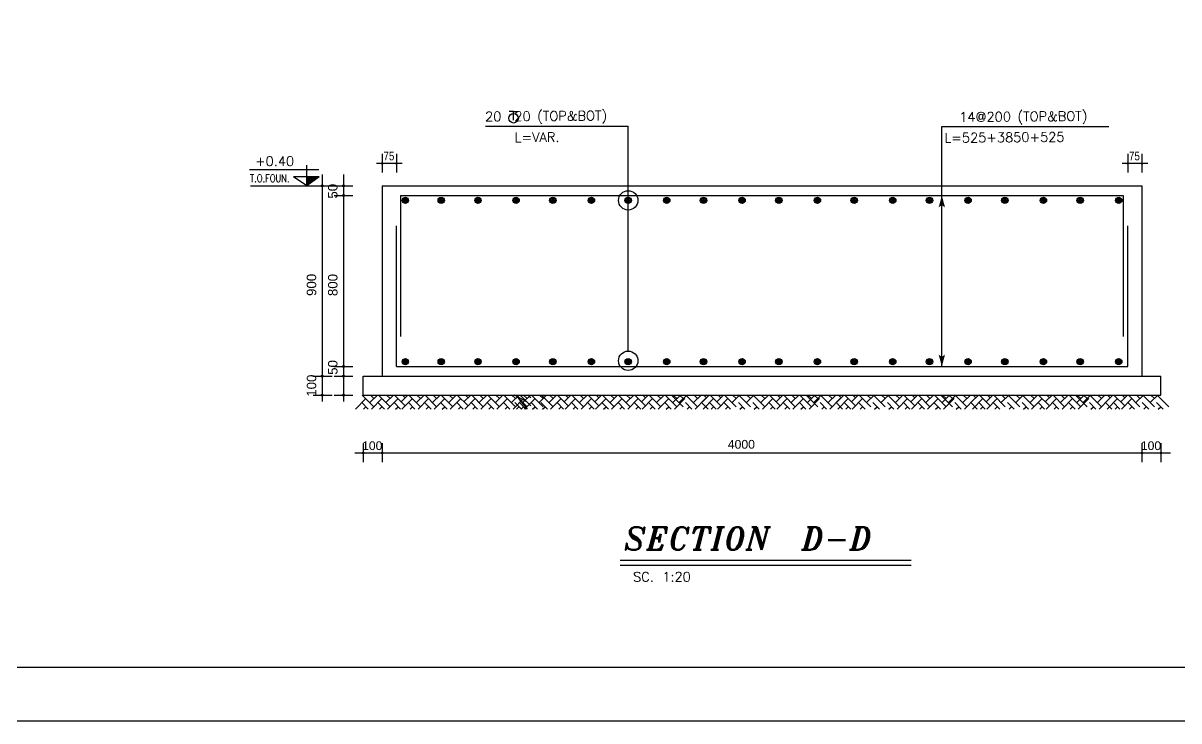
# Model space of a CAD drawing. Header units: inches. Extents: x 460503 to 460688, y 47570 to 48852.
# Drawn here: x 460531.47 to 460561.89, y 48578.12 to 48596.47 of the extents above; entities that cross this region are included whole.
import ezdxf
from ezdxf.enums import TextEntityAlignment as Align

# ---------------------------------------------------------------- set-up
doc = ezdxf.new("R2010")
doc.units = ezdxf.units.IN
doc.header["$MEASUREMENT"] = 0
doc.linetypes.add('HIDDEN', pattern=[0.375, 0.25, -0.125])
for name, color, linetype in [('1', 1, 'Continuous'), ('1R', 1, 'Continuous'), ('2Y', 2, 'Continuous'), ('3', 3, 'HIDDEN'), ('3G', 3, 'Continuous'), ('4C', 4, 'Continuous'), ('6M', 6, 'Continuous'), ('DIM', 8, 'Continuous'), ('lateral brace', 5, 'Continuous'), ('Layer4', 118, 'Continuous')]:
    doc.layers.add(name, color=color, linetype=linetype)
doc.layers.add('TEXT', color=250, linetype='Continuous', lineweight=30)
doc.styles.add('ITALICT', font='italict')
doc.styles.add('ROMANC', font='TXT.shx')
doc.styles.add('ROMANS', font='ROMANS', dxfattribs={"width": 0.8})
doc.styles.add('ROMANT', font='romant')
doc.styles.get("Standard").update_dxf_attribs({"font": 'arial.ttf'})

# ---------------------------------------------------------------- blocks, each defined once
blk = doc.blocks.new('P')
at = {"layer": '6M'}
blk.add_circle((0, 0), 0.291, dxfattribs=at)
blk = doc.blocks.new('F')
at = {"layer": '3'}
for points in [[(0, 0), (2.57, 0), (3.14, 0.84)], [(0, 0), (2.57, 0), (3.14, -0.84)]]:
    blk.add_solid(points, dxfattribs=at)

msp = doc.modelspace()

# ---------------------------------------------------------------- linework, layer by layer
at = {"color": 2}
msp.add_line((460538.93921669, 48592.18651589), (460538.93921669, 48592.72936911), dxfattribs=at)
at = {"layer": '1'}
msp.add_lwpolyline([(460507.46120186, 48579.53596317), (460588.72955203, 48579.53596317), (460588.72955203, 48636.1689598), (460507.46120186, 48636.1689598)], close=True, dxfattribs=at)
at = {"layer": '1R'}
for p, q in [((460543.6400472, 48593.76136103), (460547.37785768, 48593.76136103)), ((460543.65768067, 48593.76136103), (460547.39549115, 48593.76136103)), ((460544.34236781, 48593.76136103), (460547.37785768, 48593.76136103)), ((460544.36339644, 48593.76136103), (460547.3988863, 48593.76136103)), ((460547.3988863, 48591.56590296), (460547.3988863, 48593.76136103)), ((460555.65523907, 48587.436661), (460555.65523907, 48593.74921414)), ((460555.65523907, 48593.74921414), (460558.50197548, 48593.74921414)), ((460555.65523907, 48593.74921414), (460558.50197548, 48593.74921414)), ((460555.65523907, 48593.74921414), (460558.50197548, 48593.74921414)), ((460555.65523907, 48593.74921414), (460560.04919935, 48593.74921414)), ((460555.65523907, 48593.74921414), (460560.03156587, 48593.74921414)), ((460541.45055798, 48592.7782534), (460540.77500085, 48592.7782534)), ((460540.92241847, 48593.03191208), (460540.92241847, 48592.54178931)), ((460541.29741847, 48593.03191208), (460541.29741847, 48592.54178931)), ((460561.07555798, 48592.7782534), (460560.40000085, 48592.7782534)), ((460560.54741847, 48593.03191208), (460560.54741847, 48592.54178931)), ((460560.92241847, 48593.03191208), (460560.92241847, 48592.54178931)), ((460539.34266531, 48592.48903742), (460539.34266531, 48586.51693999)), ((460539.9021847, 48592.48903742), (460539.9021847, 48586.51693999)), ((460537.45834539, 48592.18666169), (460539.72482326, 48592.18666169)), ((460539.09931159, 48592.18666169), (460539.60550095, 48592.18666169)), ((460539.65883098, 48592.18666169), (460540.14695126, 48592.18666169)), ((460539.65883098, 48591.93666169), (460540.14695126, 48591.93666169)), ((460547.3988863, 48587.84520871), (460547.3988863, 48591.56590296)), ((460539.65883098, 48587.43666169), (460540.14695126, 48587.43666169)), ((460539.09931159, 48587.18666169), (460539.60550095, 48587.18666169)), ((460539.65883098, 48587.18666169), (460540.14695126, 48587.18666169)), ((460539.10663871, 48586.68666308), (460539.60550095, 48586.68666308)), ((460539.65883098, 48586.68666169), (460540.14695126, 48586.68666169)), ((460561.67723045, 48585.16157188), (460540.20359147, 48585.16157188)), ((460540.42241986, 48585.41523056), (460540.42241986, 48584.92510779)), ((460540.92241847, 48585.42109226), (460540.92241847, 48584.92510779)), ((460560.92241847, 48585.42109226), (460560.92241847, 48584.92510779)), ((460561.42241847, 48585.42109226), (460561.42241847, 48584.92510779))]:
    msp.add_line(p, q, dxfattribs=at)
at = {"layer": '2Y'}
for p, q in [((460539.25096908, 48592.60596556), (460537.43364814, 48592.60596556)), ((460538.93921669, 48592.18651589), (460538.59193456, 48592.42711799)), ((460538.59202349, 48592.43340918), (460539.25987375, 48592.43340918)), ((460539.25978482, 48592.42711799), (460538.93921669, 48592.18651589)), ((460540.70460969, 48586.38165905), (460540.39960566, 48586.68666308)), ((460540.59854397, 48586.48772477), (460540.79748228, 48586.68666308)), ((460540.70460969, 48586.59379049), (460540.6117371, 48586.68666308)), ((460541.12887258, 48586.38165905), (460540.82386855, 48586.68666308)), ((460541.02280686, 48586.48772477), (460541.22174517, 48586.68666308)), ((460541.12887258, 48586.59379049), (460541.03599999, 48586.68666308)), ((460541.12887258, 48586.59379049), (460541.03599999, 48586.68666308)), ((460541.53034333, 48586.40445119), (460541.24813144, 48586.68666308)), ((460541.42427761, 48586.51051691), (460541.60042377, 48586.68666308)), ((460541.53034333, 48586.61658264), (460541.46026288, 48586.68666308)), ((460541.93181408, 48586.38165905), (460541.62681004, 48586.68666308)), ((460541.82574836, 48586.48772477), (460542.02468667, 48586.68666308)), ((460541.93181408, 48586.59379049), (460541.83894149, 48586.68666308)), ((460542.35607697, 48586.38165905), (460542.05107294, 48586.68666308)), ((460542.35607836, 48586.38165766), (460542.05107432, 48586.68666169)), ((460542.25001125, 48586.48772477), (460542.44894956, 48586.68666308)), ((460542.25001263, 48586.48772338), (460542.44895094, 48586.68666169)), ((460542.35607697, 48586.59379049), (460542.26320438, 48586.68666308)), ((460542.35607836, 48586.5937891), (460542.26320577, 48586.68666169)), ((460542.78034125, 48586.38165766), (460542.47533722, 48586.68666169)), ((460542.67427553, 48586.48772338), (460542.87321384, 48586.68666169)), ((460542.78034125, 48586.5937891), (460542.68746866, 48586.68666169)), ((460542.78034125, 48586.5937891), (460542.68746866, 48586.68666169)), ((460543.181812, 48586.4044498), (460542.89960011, 48586.68666169)), ((460543.07574627, 48586.51051552), (460543.25189244, 48586.68666169)), ((460543.181812, 48586.61658125), (460543.11173155, 48586.68666169)), ((460543.58328275, 48586.38165766), (460543.27827871, 48586.68666169)), ((460543.47721702, 48586.48772338), (460543.67615533, 48586.68666169)), ((460543.58328275, 48586.5937891), (460543.49041016, 48586.68666169)), ((460544.00754564, 48586.38165766), (460543.7025416, 48586.68666169)), ((460544.00754564, 48586.38165766), (460543.7025416, 48586.68666169)), ((460543.90147991, 48586.48772338), (460544.10041822, 48586.68666169)), ((460543.90147991, 48586.48772338), (460544.10041822, 48586.68666169)), ((460544.00754564, 48586.5937891), (460543.91467305, 48586.68666169)), ((460544.00754564, 48586.5937891), (460543.91467305, 48586.68666169)), ((460544.43180853, 48586.38165766), (460544.12680449, 48586.68666169)), ((460544.32574281, 48586.48772338), (460544.52468112, 48586.68666169)), ((460544.43180853, 48586.5937891), (460544.33893594, 48586.68666169)), ((460544.43180853, 48586.5937891), (460544.33893594, 48586.68666169)), ((460544.72721355, 48586.51051552), (460544.40335972, 48586.68666169)), ((460544.73475003, 48586.38165766), (460544.42974599, 48586.68666169)), ((460544.83327928, 48586.4044498), (460544.55106739, 48586.68666169)), ((460544.6286843, 48586.48772338), (460544.82762261, 48586.68666169)), ((460544.73475003, 48586.5937891), (460544.64187744, 48586.68666169)), ((460544.83327928, 48586.61658125), (460544.76319883, 48586.68666169)), ((460545.15901292, 48586.38165766), (460544.85400888, 48586.68666169)), ((460545.15901292, 48586.38165766), (460544.85400888, 48586.68666169)), ((460545.05294719, 48586.48772338), (460545.2518855, 48586.68666169)), ((460545.05294719, 48586.48772338), (460545.2518855, 48586.68666169)), ((460545.15901292, 48586.5937891), (460545.06614033, 48586.68666169)), ((460545.15901292, 48586.5937891), (460545.06614033, 48586.68666169)), ((460545.42089473, 48586.38164933), (460545.1158907, 48586.68665337)), ((460545.31482901, 48586.48771506), (460545.51376732, 48586.68665337)), ((460545.42089473, 48586.59378078), (460545.32802214, 48586.68665337)), ((460545.42089473, 48586.59378078), (460545.32802214, 48586.68665337)), ((460545.82236548, 48586.40444148), (460545.54015359, 48586.68665337)), ((460545.71629976, 48586.5105072), (460545.89244592, 48586.68665337)), ((460545.82236548, 48586.61657292), (460545.75228503, 48586.68665337)), ((460546.22383623, 48586.38164933), (460545.91883219, 48586.68665337)), ((460546.11777051, 48586.48771506), (460546.31670882, 48586.68665337)), ((460546.22383623, 48586.59378078), (460546.13096364, 48586.68665337)), ((460546.22383623, 48586.59378078), (460546.13096364, 48586.68665337)), ((460546.62530698, 48586.40444148), (460546.34309509, 48586.68665337)), ((460546.51924125, 48586.5105072), (460546.69538742, 48586.68665337)), ((460546.62530698, 48586.61657292), (460546.55522653, 48586.68665337)), ((460547.02677772, 48586.38164933), (460546.72177369, 48586.68665337)), ((460546.920712, 48586.48771506), (460547.11965031, 48586.68665337)), ((460547.02677772, 48586.59378078), (460546.93390514, 48586.68665337)), ((460547.45104062, 48586.38164933), (460547.14603658, 48586.68665337)), ((460547.34497489, 48586.48771506), (460547.5439132, 48586.68665337)), ((460547.45104062, 48586.59378078), (460547.35816803, 48586.68665337)), ((460547.45104062, 48586.59378078), (460547.35816803, 48586.68665337)), ((460547.85251136, 48586.40444148), (460547.57029947, 48586.68665337)), ((460547.74644564, 48586.5105072), (460547.92259181, 48586.68665337)), ((460547.85251136, 48586.61657292), (460547.78243092, 48586.68665337)), ((460548.25398211, 48586.38164933), (460547.94897808, 48586.68665337)), ((460548.14791639, 48586.48771506), (460548.3468547, 48586.68665337)), ((460548.25398211, 48586.59378078), (460548.16110953, 48586.68665337)), ((460548.678245, 48586.38164933), (460548.37324097, 48586.68665337)), ((460548.84515762, 48586.38164933), (460548.54015359, 48586.68665337)), ((460548.57217928, 48586.48771506), (460548.77111759, 48586.68665337)), ((460548.678245, 48586.59378078), (460548.58537242, 48586.68665337)), ((460548.7390919, 48586.48771506), (460548.93803021, 48586.68665337)), ((460548.84515762, 48586.59378078), (460548.75228503, 48586.68665337)), ((460549.22383484, 48586.38165072), (460548.91883081, 48586.68665475)), ((460549.22383484, 48586.38165072), (460548.91883081, 48586.68665475)), ((460549.11776912, 48586.48771644), (460549.31670743, 48586.68665475)), ((460549.22383484, 48586.59378217), (460549.13096225, 48586.68665475)), ((460549.35154811, 48586.51050859), (460549.52769428, 48586.68665475)), ((460549.45761384, 48586.61657431), (460549.38753339, 48586.68665475)), ((460549.83629244, 48586.40444286), (460549.55408055, 48586.68665475)), ((460549.73022672, 48586.51050859), (460549.90637289, 48586.68665475)), ((460549.83629244, 48586.61657431), (460549.766212, 48586.68665475)), ((460550.23776319, 48586.38165072), (460549.93275916, 48586.68665475)), ((460550.13169747, 48586.48771644), (460550.33063578, 48586.68665475)), ((460550.23776319, 48586.59378217), (460550.1448906, 48586.68665475)), ((460550.6164418, 48586.38165072), (460550.31143776, 48586.68665475)), ((460550.51037607, 48586.48771644), (460550.70931438, 48586.68665475)), ((460550.6164418, 48586.59378217), (460550.52356921, 48586.68665475)), ((460550.99511901, 48586.38165211), (460550.69011498, 48586.68665614)), ((460550.99511901, 48586.38165211), (460550.69011498, 48586.68665614)), ((460550.88905329, 48586.48771783), (460551.0879916, 48586.68665614)), ((460550.99511901, 48586.59378355), (460550.90224643, 48586.68665614)), ((460550.99511901, 48586.59378355), (460550.90224643, 48586.68665614)), ((460551.39658976, 48586.40444425), (460551.11437787, 48586.68665614)), ((460551.29052404, 48586.51050997), (460551.46667021, 48586.68665614)), ((460551.39658976, 48586.6165757), (460551.32650932, 48586.68665614)), ((460551.79806051, 48586.38165211), (460551.49305648, 48586.68665614)), ((460551.69199479, 48586.48771783), (460551.8909331, 48586.68665614)), ((460551.79806051, 48586.59378355), (460551.70518792, 48586.68665614)), ((460552.2223234, 48586.38165211), (460551.91731937, 48586.68665614)), ((460552.38923602, 48586.38165211), (460552.08423199, 48586.68665614)), ((460552.11625768, 48586.48771783), (460552.31519599, 48586.68665614)), ((460552.2223234, 48586.59378355), (460552.12945081, 48586.68665614)), ((460552.2831703, 48586.48771783), (460552.48210861, 48586.68665614)), ((460552.38923602, 48586.59378355), (460552.29636343, 48586.68665614)), ((460552.76791324, 48586.3816535), (460552.4629092, 48586.68665753)), ((460552.76791324, 48586.3816535), (460552.4629092, 48586.68665753)), ((460552.66184751, 48586.48771922), (460552.86078583, 48586.68665753)), ((460552.76791324, 48586.59378494), (460552.67504065, 48586.68665753)), ((460552.89562651, 48586.51051136), (460553.07177268, 48586.68665753)), ((460553.00169223, 48586.61657709), (460552.93161179, 48586.68665753)), ((460553.38037084, 48586.40444564), (460553.09815895, 48586.68665753)), ((460553.27430512, 48586.51051136), (460553.45045128, 48586.68665753)), ((460553.38037084, 48586.61657709), (460553.31029039, 48586.68665753)), ((460553.78184159, 48586.3816535), (460553.47683755, 48586.68665753)), ((460553.67577586, 48586.48771922), (460553.87471417, 48586.68665753)), ((460553.78184159, 48586.59378494), (460553.688969, 48586.68665753)), ((460554.16052019, 48586.3816535), (460553.85551616, 48586.68665753)), ((460554.05445447, 48586.48771922), (460554.25339278, 48586.68665753)), ((460554.16052019, 48586.59378494), (460554.06764761, 48586.68665753)), ((460554.53919741, 48586.38165488), (460554.23419338, 48586.68665892)), ((460554.53919741, 48586.38165488), (460554.23419338, 48586.68665892)), ((460554.43313169, 48586.48772061), (460554.63207, 48586.68665892)), ((460554.53919741, 48586.59378633), (460554.44632482, 48586.68665892)), ((460554.53919741, 48586.59378633), (460554.44632482, 48586.68665892)), ((460554.94066816, 48586.40444703), (460554.65845627, 48586.68665892)), ((460554.83460244, 48586.51051275), (460555.0107486, 48586.68665892)), ((460554.94066816, 48586.61657847), (460554.87058771, 48586.68665892)), ((460555.34213891, 48586.38165488), (460555.03713487, 48586.68665892)), ((460555.23607318, 48586.48772061), (460555.4350115, 48586.68665892)), ((460555.34213891, 48586.59378633), (460555.24926632, 48586.68665892)), ((460555.7664018, 48586.38165488), (460555.46139777, 48586.68665892)), ((460555.93331442, 48586.38165488), (460555.62831038, 48586.68665892)), ((460555.66033608, 48586.48772061), (460555.85927439, 48586.68665892)), ((460555.7664018, 48586.59378633), (460555.67352921, 48586.68665892)), ((460555.82724869, 48586.48772061), (460556.026187, 48586.68665892)), ((460555.93331442, 48586.59378633), (460555.84044183, 48586.68665892)), ((460556.31199163, 48586.38165627), (460556.0069876, 48586.6866603)), ((460556.31199163, 48586.38165627), (460556.0069876, 48586.6866603)), ((460556.20592591, 48586.48772199), (460556.40486422, 48586.6866603)), ((460556.31199163, 48586.59378772), (460556.21911905, 48586.6866603)), ((460556.43970491, 48586.51051414), (460556.61585107, 48586.6866603)), ((460556.54577063, 48586.61657986), (460556.47569019, 48586.6866603)), ((460556.92444924, 48586.40444841), (460556.64223735, 48586.6866603)), ((460556.81838351, 48586.51051414), (460556.99452968, 48586.6866603)), ((460556.92444924, 48586.61657986), (460556.85436879, 48586.6866603)), ((460557.32591998, 48586.38165627), (460557.02091595, 48586.6866603)), ((460557.21985426, 48586.48772199), (460557.41879257, 48586.6866603)), ((460557.32591998, 48586.59378772), (460557.2330474, 48586.6866603)), ((460557.70459859, 48586.38165627), (460557.39959456, 48586.6866603)), ((460557.59853287, 48586.48772199), (460557.79747118, 48586.6866603)), ((460557.70459859, 48586.59378772), (460557.611726, 48586.6866603)), ((460558.08327581, 48586.38165766), (460557.77827177, 48586.68666169)), ((460558.08327581, 48586.38165766), (460557.77827177, 48586.68666169)), ((460557.97721009, 48586.48772338), (460558.1761484, 48586.68666169)), ((460558.08327581, 48586.5937891), (460557.99040322, 48586.68666169)), ((460558.08327581, 48586.5937891), (460557.99040322, 48586.68666169)), ((460558.48474656, 48586.4044498), (460558.20253467, 48586.68666169)), ((460558.37868083, 48586.51051552), (460558.554827, 48586.68666169)), ((460558.48474656, 48586.61658125), (460558.41466611, 48586.68666169)), ((460558.8862173, 48586.38165766), (460558.58121327, 48586.68666169)), ((460558.78015158, 48586.48772338), (460558.97908989, 48586.68666169)), ((460558.8862173, 48586.5937891), (460558.79334472, 48586.68666169)), ((460559.3104802, 48586.38165766), (460559.00547616, 48586.68666169)), ((460559.47739281, 48586.38165766), (460559.17238878, 48586.68666169)), ((460559.20441447, 48586.48772338), (460559.40335278, 48586.68666169)), ((460559.3104802, 48586.5937891), (460559.21760761, 48586.68666169)), ((460559.37132709, 48586.48772338), (460559.5702654, 48586.68666169)), ((460559.47739281, 48586.5937891), (460559.38452023, 48586.68666169)), ((460559.85607003, 48586.38165905), (460559.551066, 48586.68666308)), ((460559.85607003, 48586.38165905), (460559.551066, 48586.68666308)), ((460559.75000431, 48586.48772477), (460559.94894262, 48586.68666308)), ((460559.85607003, 48586.59379049), (460559.76319744, 48586.68666308)), ((460559.9837833, 48586.51051691), (460560.15992947, 48586.68666308)), ((460560.08984903, 48586.61658264), (460560.01976858, 48586.68666308)), ((460560.46852763, 48586.40445119), (460560.18631574, 48586.68666308)), ((460560.36246191, 48586.51051691), (460560.53860808, 48586.68666308)), ((460560.46852763, 48586.61658264), (460560.39844719, 48586.68666308)), ((460560.86999838, 48586.38165905), (460560.56499435, 48586.68666308)), ((460560.76393266, 48586.48772477), (460560.96287097, 48586.68666308)), ((460560.86999838, 48586.59379049), (460560.77712579, 48586.68666308)), ((460561.24867699, 48586.38165905), (460560.94367295, 48586.68666308)), ((460561.14261126, 48586.48772477), (460561.34154957, 48586.68666308)), ((460561.24867699, 48586.59379049), (460561.1558044, 48586.68666308)), ((460561.62735421, 48586.38166043), (460561.32235017, 48586.68666447)), ((460540.21630749, 48586.31761974), (460540.49247824, 48586.59379049)), ((460540.55651755, 48586.31761974), (460540.38641252, 48586.48772477)), ((460540.42843894, 48586.31761974), (460540.49247824, 48586.38165905)), ((460540.64057039, 48586.31761974), (460540.91674114, 48586.59379049)), ((460540.98078044, 48586.31761974), (460540.81067541, 48586.48772477)), ((460540.85270183, 48586.31761974), (460540.91674114, 48586.38165905)), ((460541.06483328, 48586.31761974), (460541.34100403, 48586.59379049)), ((460541.40504333, 48586.31761974), (460541.2349383, 48586.48772477)), ((460541.27696472, 48586.31761974), (460541.34100403, 48586.38165905)), ((460541.44351188, 48586.31761974), (460541.71968263, 48586.59379049)), ((460541.78372194, 48586.31761974), (460541.61361691, 48586.48772477)), ((460541.65564333, 48586.31761974), (460541.71968263, 48586.38165905)), ((460541.86777477, 48586.31761974), (460542.14394552, 48586.59379049)), ((460541.86777616, 48586.31761835), (460542.14394691, 48586.5937891)), ((460542.20798483, 48586.31761974), (460542.0378798, 48586.48772477)), ((460542.20798622, 48586.31761835), (460542.03788119, 48586.48772338)), ((460542.07990622, 48586.31761974), (460542.14394552, 48586.38165905)), ((460542.07990761, 48586.31761835), (460542.14394691, 48586.38165766)), ((460542.29203767, 48586.31761974), (460542.56820842, 48586.59379049)), ((460542.29203905, 48586.31761835), (460542.5682098, 48586.5937891)), ((460542.63224911, 48586.31761835), (460542.46214408, 48586.48772338)), ((460542.5041705, 48586.31761835), (460542.5682098, 48586.38165766)), ((460542.71630194, 48586.31761835), (460542.99247269, 48586.5937891)), ((460543.056512, 48586.31761835), (460542.88640697, 48586.48772338)), ((460542.92843339, 48586.31761835), (460542.99247269, 48586.38165766)), ((460543.09498055, 48586.31761835), (460543.3711513, 48586.5937891)), ((460543.4351906, 48586.31761835), (460543.26508558, 48586.48772338)), ((460543.307112, 48586.31761835), (460543.3711513, 48586.38165766)), ((460543.51924344, 48586.31761835), (460543.79541419, 48586.5937891)), ((460543.51924344, 48586.31761835), (460543.79541419, 48586.5937891)), ((460543.8594535, 48586.31761835), (460543.68934847, 48586.48772338)), ((460543.8594535, 48586.31761835), (460543.68934847, 48586.48772338)), ((460543.73137489, 48586.31761835), (460543.79541419, 48586.38165766)), ((460543.73137489, 48586.31761835), (460543.79541419, 48586.38165766)), ((460543.94350633, 48586.31761835), (460544.21967708, 48586.5937891)), ((460543.94350633, 48586.31761835), (460544.21967708, 48586.5937891)), ((460544.28371639, 48586.31761835), (460544.11361136, 48586.48772338)), ((460544.15563778, 48586.31761835), (460544.21967708, 48586.38165766)), ((460544.36776922, 48586.31761835), (460544.64393997, 48586.5937891)), ((460544.58665788, 48586.31761835), (460544.41655286, 48586.48772338)), ((460544.45857928, 48586.31761835), (460544.52261858, 48586.38165766)), ((460544.74644783, 48586.31761835), (460544.52261858, 48586.5937891)), ((460544.70797928, 48586.31761835), (460544.53787425, 48586.48772338)), ((460544.57990067, 48586.31761835), (460544.64393997, 48586.38165766)), ((460544.67071072, 48586.31761835), (460544.94688147, 48586.5937891)), ((460544.67071072, 48586.31761835), (460544.94688147, 48586.5937891)), ((460545.01092078, 48586.31761835), (460544.84081575, 48586.48772338)), ((460545.01092078, 48586.31761835), (460544.84081575, 48586.48772338)), ((460544.88284217, 48586.31761835), (460544.94688147, 48586.38165766)), ((460544.88284217, 48586.31761835), (460544.94688147, 48586.38165766)), ((460545.27280259, 48586.31761003), (460545.10269756, 48586.48771506)), ((460545.14472398, 48586.31761003), (460545.20876329, 48586.38164933)), ((460545.35685543, 48586.31761003), (460545.63302618, 48586.59378078)), ((460545.69706548, 48586.31761003), (460545.52696045, 48586.48771506)), ((460545.56898687, 48586.31761003), (460545.63302618, 48586.38164933)), ((460545.73553403, 48586.31761003), (460546.01170478, 48586.59378078)), ((460546.07574409, 48586.31761003), (460545.90563906, 48586.48771506)), ((460546.07574409, 48586.31761003), (460545.90563906, 48586.48771506)), ((460545.94766548, 48586.31761003), (460546.01170478, 48586.38164933)), ((460545.94766548, 48586.31761003), (460546.01170478, 48586.38164933)), ((460546.15979692, 48586.31761003), (460546.43596767, 48586.59378078)), ((460546.50000698, 48586.31761003), (460546.32990195, 48586.48771506)), ((460546.37192837, 48586.31761003), (460546.43596767, 48586.38164933)), ((460546.53847553, 48586.31761003), (460546.81464628, 48586.59378078)), ((460546.87868558, 48586.31761003), (460546.70858056, 48586.48771506)), ((460546.75060697, 48586.31761003), (460546.81464628, 48586.38164933)), ((460546.96273842, 48586.31761003), (460547.23890917, 48586.59378078)), ((460547.30294847, 48586.31761003), (460547.13284345, 48586.48771506)), ((460547.30294847, 48586.31761003), (460547.13284345, 48586.48771506)), ((460547.17486987, 48586.31761003), (460547.23890917, 48586.38164933)), ((460547.17486987, 48586.31761003), (460547.23890917, 48586.38164933)), ((460547.38700131, 48586.31761003), (460547.66317206, 48586.59378078)), ((460547.72721137, 48586.31761003), (460547.55710634, 48586.48771506)), ((460547.59913276, 48586.31761003), (460547.66317206, 48586.38164933)), ((460547.76567992, 48586.31761003), (460548.04185067, 48586.59378078)), ((460548.10588997, 48586.31761003), (460547.93578494, 48586.48771506)), ((460547.97781136, 48586.31761003), (460548.04185067, 48586.38164933)), ((460548.18994281, 48586.31761003), (460548.46611356, 48586.59378078)), ((460548.53015286, 48586.31761003), (460548.36004784, 48586.48771506)), ((460548.40207425, 48586.31761003), (460548.46611356, 48586.38164933)), ((460548.6142057, 48586.31761003), (460548.89037645, 48586.59378078)), ((460549.0757427, 48586.31761142), (460548.90563767, 48586.48771644)), ((460549.0757427, 48586.31761142), (460548.90563767, 48586.48771644)), ((460548.94766409, 48586.31761142), (460549.01170339, 48586.38165072)), ((460548.94766409, 48586.31761142), (460549.01170339, 48586.38165072)), ((460549.15979554, 48586.31761142), (460549.43596629, 48586.59378217)), ((460549.50000559, 48586.31761142), (460549.32990056, 48586.48771644)), ((460549.37078239, 48586.31761142), (460549.64695314, 48586.59378217)), ((460549.37192698, 48586.31761142), (460549.43596629, 48586.38165072)), ((460549.71099244, 48586.31761142), (460549.54088742, 48586.48771644)), ((460549.71099244, 48586.31761142), (460549.54088742, 48586.48771644)), ((460549.58291383, 48586.31761142), (460549.64695314, 48586.38165072)), ((460549.58291383, 48586.31761142), (460549.64695314, 48586.38165072)), ((460549.74946099, 48586.31761142), (460550.02563174, 48586.59378217)), ((460550.08967105, 48586.31761142), (460549.91956602, 48586.48771644)), ((460549.96159244, 48586.31761142), (460550.02563174, 48586.38165072)), ((460550.46834965, 48586.31761142), (460550.29824463, 48586.48771644)), ((460550.34027105, 48586.31761142), (460550.40431035, 48586.38165072)), ((460550.84702687, 48586.3176128), (460550.67692184, 48586.48771783)), ((460550.84702687, 48586.3176128), (460550.67692184, 48586.48771783)), ((460550.71894826, 48586.3176128), (460550.78298757, 48586.38165211)), ((460550.71894826, 48586.3176128), (460550.78298757, 48586.38165211)), ((460550.93107971, 48586.3176128), (460551.20725046, 48586.59378355)), ((460551.27128976, 48586.3176128), (460551.10118474, 48586.48771783)), ((460551.14321115, 48586.3176128), (460551.20725046, 48586.38165211)), ((460551.30975831, 48586.3176128), (460551.58592906, 48586.59378355)), ((460551.64996837, 48586.3176128), (460551.47986334, 48586.48771783)), ((460551.52188976, 48586.3176128), (460551.58592906, 48586.38165211)), ((460551.73402121, 48586.3176128), (460552.01019196, 48586.59378355)), ((460552.07423126, 48586.3176128), (460551.90412623, 48586.48771783)), ((460551.94615265, 48586.3176128), (460552.01019196, 48586.38165211)), ((460552.1582841, 48586.3176128), (460552.43445485, 48586.59378355)), ((460552.6198211, 48586.31761419), (460552.44971607, 48586.48771922)), ((460552.6198211, 48586.31761419), (460552.44971607, 48586.48771922)), ((460552.49174249, 48586.31761419), (460552.55578179, 48586.3816535)), ((460552.49174249, 48586.31761419), (460552.55578179, 48586.3816535)), ((460552.70387393, 48586.31761419), (460552.98004468, 48586.59378494)), ((460553.04408399, 48586.31761419), (460552.87397896, 48586.48771922)), ((460552.91486079, 48586.31761419), (460553.19103154, 48586.59378494)), ((460552.91600538, 48586.31761419), (460552.98004468, 48586.3816535)), ((460553.25507084, 48586.31761419), (460553.08496581, 48586.48771922)), ((460553.25507084, 48586.31761419), (460553.08496581, 48586.48771922)), ((460553.12699223, 48586.31761419), (460553.19103154, 48586.3816535)), ((460553.12699223, 48586.31761419), (460553.19103154, 48586.3816535)), ((460553.29353939, 48586.31761419), (460553.56971014, 48586.59378494)), ((460553.63374945, 48586.31761419), (460553.46364442, 48586.48771922)), ((460553.50567084, 48586.31761419), (460553.56971014, 48586.3816535)), ((460554.01242805, 48586.31761419), (460553.84232302, 48586.48771922)), ((460553.88434944, 48586.31761419), (460553.94838875, 48586.3816535)), ((460554.39110527, 48586.31761558), (460554.22100024, 48586.48772061)), ((460554.39110527, 48586.31761558), (460554.22100024, 48586.48772061)), ((460554.26302666, 48586.31761558), (460554.32706596, 48586.38165488)), ((460554.26302666, 48586.31761558), (460554.32706596, 48586.38165488)), ((460554.47515811, 48586.31761558), (460554.75132886, 48586.59378633)), ((460554.81536816, 48586.31761558), (460554.64526313, 48586.48772061)), ((460554.68728955, 48586.31761558), (460554.75132886, 48586.38165488)), ((460554.85383671, 48586.31761558), (460555.13000746, 48586.59378633)), ((460555.19404677, 48586.31761558), (460555.02394174, 48586.48772061)), ((460555.06596816, 48586.31761558), (460555.13000746, 48586.38165488)), ((460555.2780996, 48586.31761558), (460555.55427035, 48586.59378633)), ((460555.61830966, 48586.31761558), (460555.44820463, 48586.48772061)), ((460555.49023105, 48586.31761558), (460555.55427035, 48586.38165488)), ((460555.70236249, 48586.31761558), (460555.97853324, 48586.59378633)), ((460556.16389949, 48586.31761697), (460555.99379447, 48586.48772199)), ((460556.16389949, 48586.31761697), (460555.99379447, 48586.48772199)), ((460556.03582088, 48586.31761697), (460556.09986019, 48586.38165627)), ((460556.03582088, 48586.31761697), (460556.09986019, 48586.38165627)), ((460556.24795233, 48586.31761697), (460556.52412308, 48586.59378772)), ((460556.58816238, 48586.31761697), (460556.41805736, 48586.48772199)), ((460556.45893918, 48586.31761697), (460556.73510993, 48586.59378772)), ((460556.46008378, 48586.31761697), (460556.52412308, 48586.38165627)), ((460556.79914924, 48586.31761697), (460556.62904421, 48586.48772199)), ((460556.79914924, 48586.31761697), (460556.62904421, 48586.48772199)), ((460556.67107063, 48586.31761697), (460556.73510993, 48586.38165627)), ((460556.67107063, 48586.31761697), (460556.73510993, 48586.38165627)), ((460556.83761779, 48586.31761697), (460557.11378854, 48586.59378772)), ((460557.17782784, 48586.31761697), (460557.00772282, 48586.48772199)), ((460557.04974923, 48586.31761697), (460557.11378854, 48586.38165627)), ((460557.55650645, 48586.31761697), (460557.38640142, 48586.48772199)), ((460557.42842784, 48586.31761697), (460557.49246714, 48586.38165627)), ((460557.93518367, 48586.31761835), (460557.76507864, 48586.48772338)), ((460557.93518367, 48586.31761835), (460557.76507864, 48586.48772338)), ((460557.80710506, 48586.31761835), (460557.87114436, 48586.38165766)), ((460557.80710506, 48586.31761835), (460557.87114436, 48586.38165766)), ((460558.0192365, 48586.31761835), (460558.29540725, 48586.5937891)), ((460558.35944656, 48586.31761835), (460558.18934153, 48586.48772338)), ((460558.23136795, 48586.31761835), (460558.29540725, 48586.38165766)), ((460558.39791511, 48586.31761835), (460558.67408586, 48586.5937891)), ((460558.73812516, 48586.31761835), (460558.56802014, 48586.48772338)), ((460558.61004655, 48586.31761835), (460558.67408586, 48586.38165766)), ((460558.822178, 48586.31761835), (460559.09834875, 48586.5937891)), ((460559.16238805, 48586.31761835), (460558.99228303, 48586.48772338)), ((460559.03430945, 48586.31761835), (460559.09834875, 48586.38165766)), ((460559.24644089, 48586.31761835), (460559.52261164, 48586.5937891)), ((460559.70797789, 48586.31761974), (460559.53787286, 48586.48772477)), ((460559.70797789, 48586.31761974), (460559.53787286, 48586.48772477)), ((460559.57989928, 48586.31761974), (460559.64393859, 48586.38165905)), ((460559.57989928, 48586.31761974), (460559.64393859, 48586.38165905)), ((460559.79203073, 48586.31761974), (460560.06820148, 48586.59379049)), ((460560.13224078, 48586.31761974), (460559.96213575, 48586.48772477)), ((460560.00301758, 48586.31761974), (460560.27918833, 48586.59379049)), ((460560.00416217, 48586.31761974), (460560.06820148, 48586.38165905)), ((460560.34322763, 48586.31761974), (460560.17312261, 48586.48772477)), ((460560.34322763, 48586.31761974), (460560.17312261, 48586.48772477)), ((460560.21514903, 48586.31761974), (460560.27918833, 48586.38165905)), ((460560.21514903, 48586.31761974), (460560.27918833, 48586.38165905)), ((460560.38169619, 48586.31761974), (460560.65786694, 48586.59379049)), ((460560.72190624, 48586.31761974), (460560.55180121, 48586.48772477)), ((460560.59382763, 48586.31761974), (460560.65786694, 48586.38165905)), ((460561.10058485, 48586.31761974), (460560.93047982, 48586.48772477)), ((460560.97250624, 48586.31761974), (460561.03654554, 48586.38165905)), ((460561.47926206, 48586.31762113), (460561.30915704, 48586.48772616)), ((460561.35118346, 48586.31762113), (460561.41522276, 48586.38166043))]:
    msp.add_line(p, q, dxfattribs=at)
for centre in [(460547.3988863, 48591.80737887), (460547.3988863, 48587.59023828)]:
    msp.add_circle(centre, 0.25497043, dxfattribs=at)
at = {"layer": '3G'}
for p, q in [((460540.92241847, 48592.18666169), (460540.92241847, 48587.18666169)), ((460540.92241847, 48592.18666169), (460560.92241847, 48592.18666169)), ((460560.92241847, 48592.18666169), (460560.92241847, 48587.18666169)), ((460540.42241847, 48586.68666169), (460540.42241847, 48587.18666169)), ((460540.42241847, 48587.18666169), (460561.42241847, 48587.18666169)), ((460561.42241847, 48586.68666169), (460561.42241847, 48587.18666169)), ((460540.42241847, 48586.68666169), (460561.42241847, 48586.68666169)), ((460547.18564917, 48582.21197507), (460554.850422, 48582.21197507))]:
    msp.add_line(p, q, dxfattribs=at)
msp.add_solid([(460538.93921669, 48592.18651589), (460539.25978482, 48592.42711799), (460538.93921669, 48592.42711799)], dxfattribs=at)
at = {"layer": '6M'}
for p, q in [((460541.40261574, 48591.93666239), (460541.40261574, 48588.23143482)), ((460541.40261574, 48591.93666239), (460560.42689619, 48591.93666239)), ((460560.42689619, 48591.93666239), (460560.42689619, 48588.23143482)), ((460541.29741847, 48587.436661), (460541.29741847, 48591.14188856)), ((460560.54739488, 48587.436661), (460560.54739488, 48591.14188856)), ((460541.29741847, 48587.436661), (460560.54739488, 48587.436661)), ((460547.18564917, 48582.34638809), (460554.850422, 48582.34638809))]:
    msp.add_line(p, q, dxfattribs=at)
for centre, radius in [((460541.53307503, 48591.80768066), 0.08363402), ((460541.53307503, 48591.80768066), 0.05863402), ((460542.47679739, 48591.80768066), 0.08363402), ((460542.47679739, 48591.80768066), 0.05863402), ((460543.44412972, 48591.80768066), 0.08363402), ((460543.44412972, 48591.80768066), 0.05863402), ((460544.44731379, 48591.80768066), 0.08363402), ((460544.44731379, 48591.80768066), 0.05863402), ((460545.41464611, 48591.80768066), 0.08363402), ((460545.41464611, 48591.80768066), 0.05863402), ((460546.43036981, 48591.80768066), 0.08363402), ((460546.43036981, 48591.80768066), 0.05863402), ((460547.39770213, 48591.80768066), 0.08363402), ((460547.39770213, 48591.80768066), 0.05863402), ((460548.41342582, 48591.80768066), 0.08363402), ((460548.41342582, 48591.80768066), 0.05863402), ((460549.38075815, 48591.80768066), 0.08363402), ((460549.38075815, 48591.80768066), 0.05863402), ((460550.39648184, 48591.80768066), 0.08363402), ((460550.39648184, 48591.80768066), 0.05863402), ((460551.36381416, 48591.80768066), 0.08363402), ((460551.36381416, 48591.80768066), 0.05863402), ((460552.37953785, 48591.80768066), 0.08363402), ((460552.37953785, 48591.80768066), 0.05863402), ((460553.34687018, 48591.80768066), 0.08363402), ((460553.34687018, 48591.80768066), 0.05863402), ((460554.36259387, 48591.80768066), 0.08363402), ((460554.36259387, 48591.80768066), 0.05863402), ((460555.32992619, 48591.80768066), 0.08363402), ((460555.32992619, 48591.80768066), 0.05863402), ((460556.34564988, 48591.80768066), 0.08363402), ((460556.34564988, 48591.80768066), 0.05863402), ((460557.31298221, 48591.80768066), 0.08363402), ((460557.31298221, 48591.80768066), 0.05863402), ((460558.3287059, 48591.80768066), 0.08363402), ((460558.3287059, 48591.80768066), 0.05863402), ((460559.29603822, 48591.80768066), 0.08363402), ((460559.29603822, 48591.80768066), 0.05863402), ((460560.31176192, 48591.80768066), 0.08363402), ((460560.31176192, 48591.80768066), 0.05863402), ((460541.53307503, 48591.80768066), 0.03753962), ((460541.53307503, 48591.80768066), 0.01253962), ((460542.47679739, 48591.80768066), 0.03753962), ((460542.47679739, 48591.80768066), 0.01253962), ((460543.44412972, 48591.80768066), 0.03753962), ((460543.44412972, 48591.80768066), 0.01253962), ((460544.44731379, 48591.80768066), 0.03753962), ((460544.44731379, 48591.80768066), 0.01253962), ((460545.41464611, 48591.80768066), 0.03753962), ((460545.41464611, 48591.80768066), 0.01253962), ((460546.43036981, 48591.80768066), 0.03753962), ((460546.43036981, 48591.80768066), 0.01253962), ((460547.39770213, 48591.80768066), 0.03753962), ((460547.39770213, 48591.80768066), 0.01253962), ((460548.41342582, 48591.80768066), 0.03753962), ((460548.41342582, 48591.80768066), 0.01253962), ((460549.38075815, 48591.80768066), 0.03753962), ((460549.38075815, 48591.80768066), 0.01253962), ((460550.39648184, 48591.80768066), 0.03753962), ((460550.39648184, 48591.80768066), 0.01253962), ((460551.36381416, 48591.80768066), 0.03753962), ((460551.36381416, 48591.80768066), 0.01253962), ((460552.37953785, 48591.80768066), 0.03753962), ((460552.37953785, 48591.80768066), 0.01253962), ((460553.34687018, 48591.80768066), 0.03753962), ((460553.34687018, 48591.80768066), 0.01253962), ((460554.36259387, 48591.80768066), 0.03753962), ((460554.36259387, 48591.80768066), 0.01253962), ((460555.32992619, 48591.80768066), 0.03753962), ((460555.32992619, 48591.80768066), 0.01253962), ((460556.34564988, 48591.80768066), 0.03753962), ((460556.34564988, 48591.80768066), 0.01253962), ((460557.31298221, 48591.80768066), 0.03753962), ((460557.31298221, 48591.80768066), 0.01253962), ((460558.3287059, 48591.80768066), 0.03753962), ((460558.3287059, 48591.80768066), 0.01253962), ((460559.29603822, 48591.80768066), 0.03753962), ((460559.29603822, 48591.80768066), 0.01253962), ((460560.31176192, 48591.80768066), 0.03753962), ((460560.31176192, 48591.80768066), 0.01253962), ((460541.53307503, 48587.56564273), 0.08363402), ((460541.53307503, 48587.56564273), 0.05863402), ((460541.53307503, 48587.56564273), 0.03753962), ((460542.47679739, 48587.56564273), 0.08363402), ((460542.47679739, 48587.56564273), 0.05863402), ((460542.47679739, 48587.56564273), 0.03753962), ((460543.44412972, 48587.56564273), 0.08363402), ((460543.44412972, 48587.56564273), 0.05863402), ((460543.44412972, 48587.56564273), 0.03753962), ((460544.44731379, 48587.56564273), 0.08363402), ((460544.44731379, 48587.56564273), 0.05863402), ((460544.44731379, 48587.56564273), 0.03753962), ((460545.41464611, 48587.56564273), 0.08363402), ((460545.41464611, 48587.56564273), 0.05863402), ((460545.41464611, 48587.56564273), 0.03753962), ((460546.43036981, 48587.56564273), 0.08363402), ((460546.43036981, 48587.56564273), 0.05863402), ((460546.43036981, 48587.56564273), 0.03753962), ((460547.39770213, 48587.56564273), 0.08363402), ((460547.39770213, 48587.56564273), 0.05863402), ((460547.39770213, 48587.56564273), 0.03753962), ((460548.41342582, 48587.56564273), 0.08363402), ((460548.41342582, 48587.56564273), 0.05863402), ((460548.41342582, 48587.56564273), 0.03753962), ((460549.38075815, 48587.56564273), 0.08363402), ((460549.38075815, 48587.56564273), 0.05863402), ((460549.38075815, 48587.56564273), 0.03753962), ((460550.39648184, 48587.56564273), 0.08363402), ((460550.39648184, 48587.56564273), 0.05863402), ((460550.39648184, 48587.56564273), 0.03753962), ((460551.36381416, 48587.56564273), 0.08363402), ((460551.36381416, 48587.56564273), 0.05863402), ((460551.36381416, 48587.56564273), 0.03753962), ((460552.37953785, 48587.56564273), 0.08363402), ((460552.37953785, 48587.56564273), 0.05863402), ((460552.37953785, 48587.56564273), 0.03753962), ((460553.34687018, 48587.56564273), 0.08363402), ((460553.34687018, 48587.56564273), 0.05863402), ((460553.34687018, 48587.56564273), 0.03753962), ((460554.36259387, 48587.56564273), 0.08363402), ((460554.36259387, 48587.56564273), 0.05863402), ((460554.36259387, 48587.56564273), 0.03753962), ((460555.32992619, 48587.56564273), 0.08363402), ((460555.32992619, 48587.56564273), 0.05863402), ((460555.32992619, 48587.56564273), 0.03753962), ((460556.34564988, 48587.56564273), 0.08363402), ((460556.34564988, 48587.56564273), 0.05863402), ((460556.34564988, 48587.56564273), 0.03753962), ((460557.31298221, 48587.56564273), 0.08363402), ((460557.31298221, 48587.56564273), 0.05863402), ((460557.31298221, 48587.56564273), 0.03753962), ((460558.3287059, 48587.56564273), 0.08363402), ((460558.3287059, 48587.56564273), 0.05863402), ((460558.3287059, 48587.56564273), 0.03753962), ((460559.29603822, 48587.56564273), 0.08363402), ((460559.29603822, 48587.56564273), 0.05863402), ((460559.29603822, 48587.56564273), 0.03753962), ((460560.31176192, 48587.56564273), 0.08363402), ((460560.31176192, 48587.56564273), 0.05863402), ((460560.31176192, 48587.56564273), 0.03753962), ((460541.53307503, 48587.56564273), 0.01253962), ((460542.47679739, 48587.56564273), 0.01253962), ((460543.44412972, 48587.56564273), 0.01253962), ((460544.44731379, 48587.56564273), 0.01253962), ((460545.41464611, 48587.56564273), 0.01253962), ((460546.43036981, 48587.56564273), 0.01253962), ((460547.39770213, 48587.56564273), 0.01253962), ((460548.41342582, 48587.56564273), 0.01253962), ((460549.38075815, 48587.56564273), 0.01253962), ((460550.39648184, 48587.56564273), 0.01253962), ((460551.36381416, 48587.56564273), 0.01253962), ((460552.37953785, 48587.56564273), 0.01253962), ((460553.34687018, 48587.56564273), 0.01253962), ((460554.36259387, 48587.56564273), 0.01253962), ((460555.32992619, 48587.56564273), 0.01253962), ((460556.34564988, 48587.56564273), 0.01253962), ((460557.31298221, 48587.56564273), 0.01253962), ((460558.3287059, 48587.56564273), 0.01253962), ((460559.29603822, 48587.56564273), 0.01253962), ((460560.31176192, 48587.56564273), 0.01253962)]:
    msp.add_circle(centre, radius, dxfattribs=at)
at = {"layer": 'DIM'}
msp.add_lwpolyline([(460506.04537694, 48578.12013825), (460590.14537694, 48578.12013825), (460590.14537694, 48637.58478472), (460506.04537694, 48637.58478472)], close=True, dxfattribs=at)
at = {"layer": 'lateral brace'}
msp.add_lwpolyline([(460506.04537694, 48578.12013825), (460590.14537694, 48578.12013825), (460590.14537694, 48637.58478472), (460506.04537694, 48637.58478472)], close=True, dxfattribs=at)
at = {"layer": 'Layer4'}
msp.add_lwpolyline([(460590.14537694, 48637.58478472), (460506.04537694, 48637.58478472), (460506.04537694, 48578.12013825), (460590.14537694, 48578.12013825)], close=True, dxfattribs=at)
at = {"layer": 'TEXT', "color": 3}
for p, q in [((460544.38084018, 48594.14537933), (460544.26877383, 48594.14537933)), ((460544.38084018, 48593.91599375), (460544.38084018, 48594.14537933)), ((460544.38084018, 48594.14537933), (460544.49290654, 48594.14537933))]:
    msp.add_line(p, q, dxfattribs=at)
msp.add_circle((460544.38084018, 48593.96696832), 0.1261609, dxfattribs=at)

# ---------------------------------------------------------------- block references
at = {"layer": '3G', "xscale": 0.0699998057505127, "yscale": 0.0699998057505127, "zscale": 0.0699998057505127, "rotation": 270}
for p in [(460540.92241847, 48592.7782534), (460541.29741847, 48592.7782534), (460560.54741847, 48592.7782534), (460560.92241847, 48592.7782534), (460540.42241986, 48585.16157188), (460540.92241847, 48585.16157188), (460560.92239488, 48585.16157188), (460561.4223935, 48585.16157188)]:
    msp.add_blockref('P', p, dxfattribs=at)
at = {"layer": '3G', "xscale": 0.0874997571791028, "yscale": 0.0874997571791028, "zscale": 0.0874997571791028}
for p in [(460539.34266531, 48592.18666169), (460539.9021847, 48592.18666169), (460539.9021847, 48591.93666169), (460539.9021847, 48587.43666169), (460539.34266531, 48587.18666169), (460539.9021847, 48587.18666169), (460539.34266531, 48586.68666308), (460539.9021847, 48586.68666169)]:
    msp.add_blockref('P', p, dxfattribs=at)
at = {"layer": '4C', "yscale": 0.1000000000000227, "zscale": 0.1000000000000227, "rotation": 90}
for p, xscale in [((460555.65523907, 48591.93666239), -0.1000000000000227), ((460555.65523907, 48587.436661), 0.1000000000000227)]:
    msp.add_blockref('F', p, dxfattribs=dict(at, xscale=xscale))

# ---------------------------------------------------------------- texts
at = {"layer": '3G', "style": 'ROMANT'}
for s, height, p in [(' 20  20 (TOP&BOT)', 0.2499993062, (460543.4600937, 48593.88651235)), ('14@200 (TOP&BOT)', 0.2499993062, (460556.11380189, 48593.87436546)), ('L=VAR.', 0.249999306, (460544.41095445, 48593.33835134)), ('L=525+3850+525', 0.2499993062, (460555.72382572, 48593.32620446))]:
    msp.add_text(s, height=height, rotation=0.45, dxfattribs=at).set_placement(p)
at = {"layer": '3G', "width": 0.8}
for p in [(460541.10004939, 48592.97254241), (460560.72504939, 48592.97254241)]:
    msp.add_text('75', height=0.229999362, dxfattribs=at).set_placement(p, align=Align.MIDDLE)
at = {"layer": '3G'}
for s, style, p in [('+0.40', 'ROMANS', (460537.5759188, 48592.7146359)), ('SC. 1:20', 'ROMANC', (460547.52725301, 48581.78435487))]:
    msp.add_text(s, height=0.249999306, dxfattribs=dict(at, style=style)).set_placement(p)
at = {"layer": '3G', "style": 'ROMANS', "width": 0.8}
msp.add_text('T.O.FOUN.', height=0.199999445, dxfattribs=at).set_placement((460537.44293246, 48592.28848742))
at = {"layer": '3G'}
for s, p in [('50', (460539.62102748, 48592.04727254)), ('900', (460539.06150809, 48589.5845952)), ('800', (460539.62102748, 48589.58129254)), ('50', (460539.62102748, 48587.41334085)), ('100', (460539.06150809, 48586.93408048))]:
    msp.add_text(s, height=0.249999306, rotation=90, dxfattribs=at).set_placement(p, align=Align.MIDDLE)
for s, p in [('100', (460540.66099924, 48585.35586089)), ('4000', (460550.37758124, 48585.39274467)), ('100', (460561.16097427, 48585.35586089))]:
    msp.add_text(s, height=0.229999362, dxfattribs=at).set_placement(p, align=Align.MIDDLE)
at = {"layer": '6M', "style": 'ITALICT'}
msp.add_text('SECTION  D-D', height=0.5999983349, dxfattribs=at).set_placement((460547.28477802, 48582.61339901))

doc.saveas('drawing.dxf')
